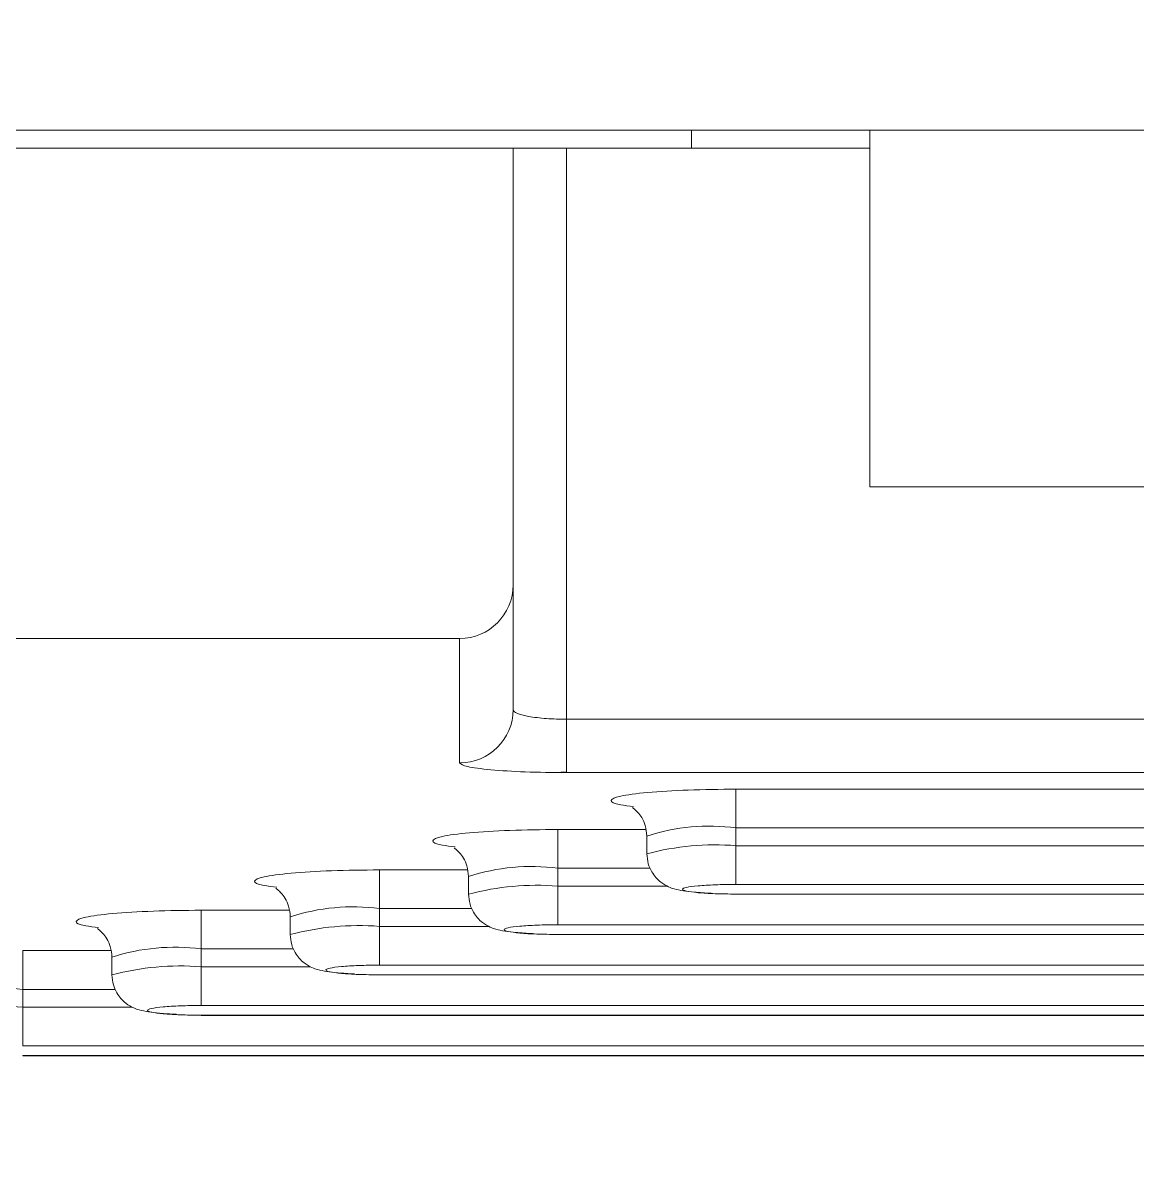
# Model space of a CAD drawing. Header units: inches. Extents: x 0.54 to 10.46, y 0.74 to 7.76.
# Drawn here: x 8.3244 to 8.4337, y 4.8703 to 4.9821 of the extents above; entities that cross this region are included whole.
import ezdxf

# ---------------------------------------------------------------- set-up
doc = ezdxf.new("R2010")
doc.units = ezdxf.units.IN
doc.header["$MEASUREMENT"] = 0
doc.layers.add('BG', color=7, linetype='Continuous')
doc.layers.add('MCG-INT-4FT', color=7, linetype='Continuous')

# ---------------------------------------------------------------- blocks, each defined once
blk = doc.blocks.new('block 2')
at = {"layer": 'BG', "true_color": 0xffffff}
h = blk.add_hatch(color=7, dxfattribs=at)
h.dxf.hatch_style = 2
edge = h.paths.add_edge_path()
edge.add_spline(control_points=[(10.29599, 0.90612), (10.29599, 0.90612), (0.87112, 0.90612), (0.87112, 0.90612), (0.87016, 0.90612), (0.86938, 0.90689), (0.86938, 0.90785), (0.86938, 0.90785), (0.86938, 7.59215), (0.86938, 7.59215), (0.86938, 7.59311), (0.87016, 7.59389), (0.87112, 7.59389), (0.87112, 7.59389), (10.29599, 7.59389), (10.29599, 7.59389), (10.29696, 7.59389), (10.29773, 7.59311), (10.29773, 7.59215), (10.29773, 7.59215), (10.29773, 0.90785), (10.29773, 0.90785), (10.29773, 0.90689), (10.29696, 0.90612), (10.29599, 0.90612)], knot_values=[0, 0, 0, 0, 1, 1, 1, 2, 2, 2, 3, 3, 3, 4, 4, 4, 5, 5, 5, 6, 6, 6, 7, 7, 7, 8, 8, 8, 8], degree=3, periodic=1)
h.paths.add_polyline_path([(0.87286, 0.90959), (10.29426, 0.90959), (10.29426, 7.59042), (0.87286, 7.59042)])
at = {"layer": 'BG', "lineweight": 0}
blk.add_open_spline([(10.29599, 0.90612), (10.29599, 0.90612), (0.87112, 0.90612), (0.87112, 0.90612), (0.87016, 0.90612), (0.86938, 0.90689), (0.86938, 0.90785), (0.86938, 0.90785), (0.86938, 7.59215), (0.86938, 7.59215), (0.86938, 7.59311), (0.87016, 7.59389), (0.87112, 7.59389), (0.87112, 7.59389), (10.29599, 7.59389), (10.29599, 7.59389), (10.29696, 7.59389), (10.29773, 7.59311), (10.29773, 7.59215), (10.29773, 7.59215), (10.29773, 0.90785), (10.29773, 0.90785), (10.29773, 0.90689), (10.29696, 0.90612), (10.29599, 0.90612)], degree=3, knots=[0, 0, 0, 0, 1, 1, 1, 2, 2, 2, 3, 3, 3, 4, 4, 4, 5, 5, 5, 6, 6, 6, 7, 7, 7, 8, 8, 8, 8], dxfattribs=at)
blk = doc.blocks.new('block 62')
at = {"layer": 'BG', "true_color": 0xffffff}
h = blk.add_hatch(color=7, dxfattribs=at)
h.dxf.hatch_style = 2
edge = h.paths.add_edge_path()
edge.add_spline(control_points=[(10.46309, 0.739), (10.46309, 0.739), (0.53691, 0.739), (0.53691, 0.739), (0.53595, 0.739), (0.53517, 0.73978), (0.53517, 0.74074), (0.53517, 0.74074), (0.53517, 7.75926), (0.53517, 7.75926), (0.53517, 7.76022), (0.53595, 7.761), (0.53691, 7.761), (0.53691, 7.761), (10.46309, 7.761), (10.46309, 7.761), (10.46406, 7.761), (10.46483, 7.76022), (10.46483, 7.75926), (10.46483, 7.75926), (10.46483, 0.74074), (10.46483, 0.74074), (10.46483, 0.73978), (10.46406, 0.739), (10.46309, 0.739)], knot_values=[0, 0, 0, 0, 1, 1, 1, 2, 2, 2, 3, 3, 3, 4, 4, 4, 5, 5, 5, 6, 6, 6, 7, 7, 7, 8, 8, 8, 8], degree=3, periodic=1)
h.paths.add_polyline_path([(0.53864, 0.74248), (10.46136, 0.74248), (10.46136, 7.75752), (0.53864, 7.75752)])
at = {"layer": 'BG', "lineweight": 0}
blk.add_open_spline([(10.46309, 0.739), (10.46309, 0.739), (0.53691, 0.739), (0.53691, 0.739), (0.53595, 0.739), (0.53517, 0.73978), (0.53517, 0.74074), (0.53517, 0.74074), (0.53517, 7.75926), (0.53517, 7.75926), (0.53517, 7.76022), (0.53595, 7.761), (0.53691, 7.761), (0.53691, 7.761), (10.46309, 7.761), (10.46309, 7.761), (10.46406, 7.761), (10.46483, 7.76022), (10.46483, 7.75926), (10.46483, 7.75926), (10.46483, 0.74074), (10.46483, 0.74074), (10.46483, 0.73978), (10.46406, 0.739), (10.46309, 0.739)], degree=3, knots=[0, 0, 0, 0, 1, 1, 1, 2, 2, 2, 3, 3, 3, 4, 4, 4, 5, 5, 5, 6, 6, 6, 7, 7, 7, 8, 8, 8, 8], dxfattribs=at)
blk = doc.blocks.new('block 321')
at = {"layer": 'MCG-INT-4FT', "color": 7, "lineweight": 5, "true_color": 0xffffff}
blk.add_open_spline([(8.29263, 4.8734), (8.3821, 4.832), (8.48524, 4.832), (8.57471, 4.8734)], degree=3, dxfattribs=at)
blk = doc.blocks.new('block 1564')
at = {"layer": 'MCG-INT-4FT', "color": 7, "lineweight": 5, "true_color": 0xffffff}
blk.add_lwpolyline([(8.37655, 4.90853), (8.3777, 4.90859)], dxfattribs=at)
blk = doc.blocks.new('block 1579')
at = {"layer": 'MCG-INT-4FT', "color": 7, "lineweight": 5, "true_color": 0xffffff}
blk.add_open_spline([(8.38416, 4.90509), (8.38419, 4.90504), (8.38426, 4.90499), (8.38434, 4.90492), (8.38444, 4.90484), (8.38455, 4.90474), (8.38467, 4.90461), (8.3848, 4.90447), (8.38493, 4.90429), (8.38506, 4.90409), (8.3852, 4.90386), (8.38533, 4.9036), (8.38541, 4.90332), (8.3855, 4.90299), (8.38554, 4.90264), (8.38557, 4.90229)], degree=3, knots=[0, 0, 0, 0, 1, 1, 1, 2, 2, 2, 3, 3, 3, 4, 4, 4, 5, 5, 5, 5], dxfattribs=at)
blk = doc.blocks.new('block 1581')
at = {"layer": 'MCG-INT-4FT', "color": 7, "lineweight": 5, "true_color": 0xffffff}
blk.add_open_spline([(8.38557, 4.90055), (8.3856, 4.90022), (8.38562, 4.89989), (8.38571, 4.89957), (8.38578, 4.89929), (8.3859, 4.89902), (8.38605, 4.89878), (8.38629, 4.89838), (8.38659, 4.89803), (8.38694, 4.89776), (8.38719, 4.89756), (8.38747, 4.89741), (8.3877, 4.8973), (8.3879, 4.89721), (8.38807, 4.89716), (8.38825, 4.89711), (8.38881, 4.89695), (8.38944, 4.89686), (8.39023, 4.89679), (8.39073, 4.89674), (8.3913, 4.89671), (8.39187, 4.89667)], degree=3, knots=[0, 0, 0, 0, 1, 1, 1, 2, 2, 2, 3, 3, 3, 4, 4, 4, 5, 5, 5, 6, 6, 6, 7, 7, 7, 7], dxfattribs=at)
blk = doc.blocks.new('block 1582')
at = {"layer": 'MCG-INT-4FT', "color": 7, "lineweight": 5, "true_color": 0xffffff}
blk.add_lwpolyline([(8.38557, 4.90229), (8.38557, 4.90055)], dxfattribs=at)
blk = doc.blocks.new('block 1584')
at = {"layer": 'MCG-INT-4FT', "color": 7, "lineweight": 5, "true_color": 0xffffff}
blk.add_lwpolyline([(8.39431, 4.89658), (8.47302, 4.89658)], dxfattribs=at)
blk = doc.blocks.new('block 1598')
at = {"layer": 'MCG-INT-4FT', "color": 7, "lineweight": 5, "true_color": 0xffffff}
blk.add_open_spline([(8.36667, 4.90113), (8.36669, 4.90108), (8.36677, 4.90103), (8.36685, 4.90096), (8.36695, 4.90088), (8.36706, 4.90078), (8.36718, 4.90065), (8.36731, 4.90051), (8.36744, 4.90033), (8.36757, 4.90013), (8.36771, 4.8999), (8.36784, 4.89964), (8.36792, 4.89936), (8.36801, 4.89904), (8.36805, 4.89868), (8.36808, 4.89833)], degree=3, knots=[0, 0, 0, 0, 1, 1, 1, 2, 2, 2, 3, 3, 3, 4, 4, 4, 5, 5, 5, 5], dxfattribs=at)
blk = doc.blocks.new('block 1600')
at = {"layer": 'MCG-INT-4FT', "color": 7, "lineweight": 5, "true_color": 0xffffff}
blk.add_open_spline([(8.36808, 4.89659), (8.36811, 4.89626), (8.36813, 4.89593), (8.36822, 4.89561), (8.36829, 4.89533), (8.36841, 4.89507), (8.36856, 4.89482), (8.3688, 4.89442), (8.3691, 4.89407), (8.36945, 4.8938), (8.3697, 4.89361), (8.36998, 4.89345), (8.37021, 4.89334), (8.37041, 4.89325), (8.37058, 4.8932), (8.37076, 4.89315), (8.37132, 4.893), (8.37195, 4.8929), (8.37273, 4.89283), (8.37324, 4.89278), (8.37381, 4.89275), (8.37438, 4.89272)], degree=3, knots=[0, 0, 0, 0, 1, 1, 1, 2, 2, 2, 3, 3, 3, 4, 4, 4, 5, 5, 5, 6, 6, 6, 7, 7, 7, 7], dxfattribs=at)
blk = doc.blocks.new('block 1601')
at = {"layer": 'MCG-INT-4FT', "color": 7, "lineweight": 5, "true_color": 0xffffff}
blk.add_lwpolyline([(8.36808, 4.89833), (8.36808, 4.89659)], dxfattribs=at)
blk = doc.blocks.new('block 1615')
at = {"layer": 'MCG-INT-4FT', "color": 7, "lineweight": 5, "true_color": 0xffffff}
blk.add_lwpolyline([(8.37682, 4.89262), (8.49051, 4.89262)], dxfattribs=at)
blk = doc.blocks.new('block 1617')
at = {"layer": 'MCG-INT-4FT', "color": 7, "lineweight": 5, "true_color": 0xffffff}
blk.add_open_spline([(8.34918, 4.89718), (8.3492, 4.89713), (8.34928, 4.89707), (8.34936, 4.897), (8.34946, 4.89692), (8.34957, 4.89682), (8.34969, 4.89669), (8.34982, 4.89655), (8.34995, 4.89637), (8.35008, 4.89617), (8.35022, 4.89594), (8.35035, 4.89568), (8.35043, 4.8954), (8.35052, 4.89508), (8.35056, 4.89473), (8.35059, 4.89438)], degree=3, knots=[0, 0, 0, 0, 1, 1, 1, 2, 2, 2, 3, 3, 3, 4, 4, 4, 5, 5, 5, 5], dxfattribs=at)
blk = doc.blocks.new('block 1619')
at = {"layer": 'MCG-INT-4FT', "color": 7, "lineweight": 5, "true_color": 0xffffff}
blk.add_open_spline([(8.35059, 4.89263), (8.35062, 4.8923), (8.35064, 4.89197), (8.35073, 4.89165), (8.3508, 4.89137), (8.35092, 4.89111), (8.35107, 4.89086), (8.35131, 4.89046), (8.35161, 4.89011), (8.35196, 4.88984), (8.35221, 4.88965), (8.35249, 4.88949), (8.35272, 4.88938), (8.35292, 4.88929), (8.35309, 4.88924), (8.35327, 4.88919), (8.35383, 4.88904), (8.35446, 4.88894), (8.35524, 4.88887), (8.35575, 4.88882), (8.35632, 4.88879), (8.35689, 4.88876)], degree=3, knots=[0, 0, 0, 0, 1, 1, 1, 2, 2, 2, 3, 3, 3, 4, 4, 4, 5, 5, 5, 6, 6, 6, 7, 7, 7, 7], dxfattribs=at)
blk = doc.blocks.new('block 1620')
at = {"layer": 'MCG-INT-4FT', "color": 7, "lineweight": 5, "true_color": 0xffffff}
blk.add_lwpolyline([(8.35059, 4.89438), (8.35059, 4.89263)], dxfattribs=at)
blk = doc.blocks.new('block 1622')
at = {"layer": 'MCG-INT-4FT', "color": 7, "lineweight": 5, "true_color": 0xffffff}
blk.add_lwpolyline([(8.35933, 4.88866), (8.508, 4.88866)], dxfattribs=at)
blk = doc.blocks.new('block 1624')
at = {"layer": 'MCG-INT-4FT', "color": 7, "lineweight": 5, "true_color": 0xffffff}
blk.add_open_spline([(8.33169, 4.89322), (8.33171, 4.89317), (8.33179, 4.89311), (8.33187, 4.89304), (8.33197, 4.89296), (8.33208, 4.89286), (8.3322, 4.89273), (8.33233, 4.89259), (8.33246, 4.89241), (8.33259, 4.89222), (8.33273, 4.89199), (8.33286, 4.89172), (8.33294, 4.89144), (8.33303, 4.89112), (8.33307, 4.89077), (8.3331, 4.89042)], degree=3, knots=[0, 0, 0, 0, 1, 1, 1, 2, 2, 2, 3, 3, 3, 4, 4, 4, 5, 5, 5, 5], dxfattribs=at)
blk = doc.blocks.new('block 1626')
at = {"layer": 'MCG-INT-4FT', "color": 7, "lineweight": 5, "true_color": 0xffffff}
blk.add_open_spline([(8.3331, 4.88867), (8.33313, 4.88834), (8.33315, 4.88801), (8.33324, 4.88769), (8.33331, 4.88741), (8.33343, 4.88715), (8.33358, 4.8869), (8.33382, 4.8865), (8.33412, 4.88616), (8.33447, 4.88588), (8.33472, 4.88569), (8.335, 4.88553), (8.33523, 4.88542), (8.33543, 4.88533), (8.3356, 4.88528), (8.33577, 4.88523), (8.33634, 4.88508), (8.33697, 4.88498), (8.33775, 4.88491), (8.33826, 4.88486), (8.33883, 4.88483), (8.3394, 4.8848)], degree=3, knots=[0, 0, 0, 0, 1, 1, 1, 2, 2, 2, 3, 3, 3, 4, 4, 4, 5, 5, 5, 6, 6, 6, 7, 7, 7, 7], dxfattribs=at)
blk = doc.blocks.new('block 1628')
at = {"layer": 'MCG-INT-4FT', "color": 7, "lineweight": 5, "true_color": 0xffffff}
blk.add_lwpolyline([(8.3331, 4.89042), (8.3331, 4.88867)], dxfattribs=at)
blk = doc.blocks.new('block 1629')
at = {"layer": 'MCG-INT-4FT', "color": 7, "lineweight": 5, "true_color": 0xffffff}
blk.add_lwpolyline([(8.34184, 4.8847), (8.52549, 4.8847)], dxfattribs=at)
blk = doc.blocks.new('block 1636')
at = {"layer": 'MCG-INT-4FT', "color": 7, "lineweight": 5, "true_color": 0xffffff}
blk.add_lwpolyline([(8.32435, 4.88074), (8.54298, 4.88074)], dxfattribs=at)
blk = doc.blocks.new('block 1652')
at = {"layer": 'MCG-INT-4FT', "color": 7, "lineweight": 5, "true_color": 0xffffff}
blk.add_lwpolyline([(8.23952, 4.96976), (8.37245, 4.96976)], dxfattribs=at)
blk = doc.blocks.new('block 1653')
at = {"layer": 'MCG-INT-4FT', "color": 7, "lineweight": 5, "true_color": 0xffffff}
blk.add_lwpolyline([(8.37245, 4.96976), (8.37245, 4.92693)], dxfattribs=at)
blk = doc.blocks.new('block 1654')
at = {"layer": 'MCG-INT-4FT', "color": 7, "lineweight": 5, "true_color": 0xffffff}
blk.add_open_spline([(8.3672, 4.92166), (8.3701, 4.92166), (8.37245, 4.92402), (8.37245, 4.92693)], degree=3, dxfattribs=at)
blk = doc.blocks.new('block 1655')
at = {"layer": 'MCG-INT-4FT', "color": 7, "lineweight": 5, "true_color": 0xffffff}
blk.add_lwpolyline([(8.3672, 4.92166), (8.21329, 4.92166)], dxfattribs=at)
blk = doc.blocks.new('block 1667')
at = {"layer": 'MCG-INT-4FT', "color": 7, "lineweight": 5, "true_color": 0xffffff}
blk.add_lwpolyline([(8.3672, 4.90946), (8.3672, 4.92166)], dxfattribs=at)
blk = doc.blocks.new('block 1668')
at = {"layer": 'MCG-INT-4FT', "color": 7, "lineweight": 5, "true_color": 0xffffff}
blk.add_open_spline([(8.3777, 4.90851), (8.37631, 4.90852), (8.37492, 4.90854), (8.37364, 4.90858), (8.37239, 4.90863), (8.37124, 4.9087), (8.37027, 4.90879), (8.36929, 4.90888), (8.36848, 4.90898), (8.368, 4.9091), (8.36752, 4.90921), (8.36736, 4.90934), (8.3672, 4.90946)], degree=3, knots=[0, 0, 0, 0, 1, 1, 1, 2, 2, 2, 3, 3, 3, 4, 4, 4, 4], dxfattribs=at)
blk = doc.blocks.new('block 1669')
at = {"layer": 'MCG-INT-4FT', "color": 7, "lineweight": 5, "true_color": 0xffffff}
blk.add_lwpolyline([(8.48964, 4.90851), (8.3777, 4.90851)], dxfattribs=at)
blk = doc.blocks.new('block 1672')
at = {"layer": 'MCG-INT-4FT', "color": 7, "lineweight": 5, "true_color": 0xffffff}
blk.add_lwpolyline([(8.39431, 4.90688), (8.47302, 4.90688)], dxfattribs=at)
blk = doc.blocks.new('block 1673')
at = {"layer": 'MCG-INT-4FT', "color": 7, "lineweight": 5, "true_color": 0xffffff}
blk.add_open_spline([(8.3672, 4.90946), (8.3701, 4.90946), (8.37245, 4.9118), (8.37245, 4.91469)], degree=3, dxfattribs=at)
blk = doc.blocks.new('block 1674')
at = {"layer": 'MCG-INT-4FT', "color": 7, "lineweight": 5, "true_color": 0xffffff}
blk.add_lwpolyline([(8.37245, 4.91469), (8.37245, 4.92693)], dxfattribs=at)
blk = doc.blocks.new('block 1717')
at = {"layer": 'MCG-INT-4FT', "color": 7, "lineweight": 5, "true_color": 0xffffff}
blk.add_open_spline([(8.3777, 4.91374), (8.37702, 4.91375), (8.37635, 4.91376), (8.37572, 4.91381), (8.3754, 4.91383), (8.37509, 4.91386), (8.3748, 4.9139), (8.3745, 4.91393), (8.37422, 4.91397), (8.37397, 4.91402), (8.37357, 4.91409), (8.37324, 4.91418), (8.37298, 4.91427), (8.37282, 4.91434), (8.37269, 4.9144), (8.3726, 4.91446), (8.37251, 4.91454), (8.37248, 4.91461), (8.37245, 4.91469)], degree=3, knots=[0, 0, 0, 0, 1, 1, 1, 2, 2, 2, 3, 3, 3, 4, 4, 4, 5, 5, 5, 6, 6, 6, 6], dxfattribs=at)
blk = doc.blocks.new('block 1718')
at = {"layer": 'MCG-INT-4FT', "color": 7, "lineweight": 5, "true_color": 0xffffff}
blk.add_lwpolyline([(8.3777, 4.90851), (8.3777, 4.91374)], dxfattribs=at)
blk = doc.blocks.new('block 1721')
at = {"layer": 'MCG-INT-4FT', "color": 7, "lineweight": 5, "true_color": 0xffffff}
blk.add_lwpolyline([(8.3777, 4.96976), (8.3777, 4.91374)], dxfattribs=at)
blk = doc.blocks.new('block 1722')
at = {"layer": 'MCG-INT-4FT', "color": 7, "lineweight": 5, "true_color": 0xffffff}
blk.add_lwpolyline([(8.37245, 4.96976), (8.3777, 4.96976)], dxfattribs=at)
blk = doc.blocks.new('block 1725')
at = {"layer": 'MCG-INT-4FT', "color": 7, "lineweight": 5, "true_color": 0xffffff}
blk.add_lwpolyline([(8.48964, 4.91374), (8.3777, 4.91374)], dxfattribs=at)
blk = doc.blocks.new('block 1726')
at = {"layer": 'MCG-INT-4FT', "color": 7, "lineweight": 5, "true_color": 0xffffff}
blk.add_lwpolyline([(8.3777, 4.96976), (8.40743, 4.96976)], dxfattribs=at)
blk = doc.blocks.new('block 1745')
at = {"layer": 'MCG-INT-4FT', "color": 7, "lineweight": 5, "true_color": 0xffffff}
blk.add_lwpolyline([(8.39431, 4.90308), (8.39431, 4.90688)], dxfattribs=at)
blk = doc.blocks.new('block 1746')
at = {"layer": 'MCG-INT-4FT', "color": 7, "lineweight": 5, "true_color": 0xffffff}
blk.add_lwpolyline([(8.47302, 4.90308), (8.39431, 4.90308)], dxfattribs=at)
blk = doc.blocks.new('block 1750')
at = {"layer": 'MCG-INT-4FT', "color": 7, "lineweight": 5, "true_color": 0xffffff}
blk.add_lwpolyline([(8.39431, 4.90134), (8.39431, 4.89754)], dxfattribs=at)
blk = doc.blocks.new('block 1751')
at = {"layer": 'MCG-INT-4FT', "color": 7, "lineweight": 5, "true_color": 0xffffff}
blk.add_open_spline([(8.39431, 4.89659), (8.39361, 4.8966), (8.3929, 4.89661), (8.39226, 4.89663), (8.39195, 4.89664), (8.39165, 4.89666), (8.39138, 4.89667), (8.3911, 4.89669), (8.39084, 4.89671), (8.3906, 4.89673), (8.39012, 4.89678), (8.38973, 4.89683), (8.38947, 4.89689), (8.3892, 4.89694), (8.38907, 4.89701), (8.38907, 4.89707), (8.38907, 4.89713), (8.3892, 4.89719), (8.38947, 4.89725), (8.38973, 4.89731), (8.39012, 4.89736), (8.3906, 4.8974), (8.39108, 4.89745), (8.39166, 4.89748), (8.39228, 4.8975), (8.39293, 4.89753), (8.39362, 4.89753), (8.39431, 4.89754)], degree=3, knots=[0, 0, 0, 0, 1, 1, 1, 2, 2, 2, 3, 3, 3, 4, 4, 4, 5, 5, 5, 6, 6, 6, 7, 7, 7, 8, 8, 8, 9, 9, 9, 9], dxfattribs=at)
blk = doc.blocks.new('block 1752')
at = {"layer": 'MCG-INT-4FT', "color": 7, "lineweight": 5, "true_color": 0xffffff}
blk.add_lwpolyline([(8.39431, 4.90134), (8.47302, 4.90134)], dxfattribs=at)
blk = doc.blocks.new('block 1753')
at = {"layer": 'MCG-INT-4FT', "color": 7, "lineweight": 5, "true_color": 0xffffff}
blk.add_lwpolyline([(8.39431, 4.89754), (8.47302, 4.89754)], dxfattribs=at)
blk = doc.blocks.new('block 1754')
at = {"layer": 'MCG-INT-4FT', "color": 7, "lineweight": 5, "true_color": 0xffffff}
blk.add_lwpolyline([(8.39431, 4.90308), (8.39431, 4.90134)], dxfattribs=at)
blk = doc.blocks.new('block 1756')
at = {"layer": 'MCG-INT-4FT', "color": 7, "lineweight": 5, "true_color": 0xffffff}
blk.add_lwpolyline([(8.47302, 4.89659), (8.39431, 4.89659)], dxfattribs=at)
blk = doc.blocks.new('block 1774')
at = {"layer": 'MCG-INT-4FT', "color": 7, "lineweight": 5, "true_color": 0xffffff}
blk.add_lwpolyline([(8.37682, 4.89913), (8.37682, 4.90293)], dxfattribs=at)
blk = doc.blocks.new('block 1778')
at = {"layer": 'MCG-INT-4FT', "color": 7, "lineweight": 5, "true_color": 0xffffff}
blk.add_lwpolyline([(8.37682, 4.89738), (8.37682, 4.89358)], dxfattribs=at)
blk = doc.blocks.new('block 1779')
at = {"layer": 'MCG-INT-4FT', "color": 7, "lineweight": 5, "true_color": 0xffffff}
blk.add_open_spline([(8.37682, 4.89263), (8.37612, 4.89264), (8.37541, 4.89265), (8.37477, 4.89267), (8.37446, 4.89268), (8.37416, 4.8927), (8.37389, 4.89271), (8.37361, 4.89273), (8.37335, 4.89275), (8.37311, 4.89277), (8.37263, 4.89282), (8.37224, 4.89287), (8.37198, 4.89293), (8.37171, 4.89298), (8.37158, 4.89305), (8.37158, 4.89311), (8.37158, 4.89317), (8.37171, 4.89323), (8.37198, 4.89329), (8.37224, 4.89335), (8.37263, 4.8934), (8.37311, 4.89344), (8.37359, 4.89349), (8.37417, 4.89352), (8.37479, 4.89355), (8.37544, 4.89357), (8.37613, 4.89358), (8.37682, 4.89358)], degree=3, knots=[0, 0, 0, 0, 1, 1, 1, 2, 2, 2, 3, 3, 3, 4, 4, 4, 5, 5, 5, 6, 6, 6, 7, 7, 7, 8, 8, 8, 9, 9, 9, 9], dxfattribs=at)
blk = doc.blocks.new('block 1780')
at = {"layer": 'MCG-INT-4FT', "color": 7, "lineweight": 5, "true_color": 0xffffff}
blk.add_lwpolyline([(8.37682, 4.89358), (8.49051, 4.89358)], dxfattribs=at)
blk = doc.blocks.new('block 1781')
at = {"layer": 'MCG-INT-4FT', "color": 7, "lineweight": 5, "true_color": 0xffffff}
blk.add_lwpolyline([(8.37682, 4.89913), (8.37682, 4.89738)], dxfattribs=at)
blk = doc.blocks.new('block 1783')
at = {"layer": 'MCG-INT-4FT', "color": 7, "lineweight": 5, "true_color": 0xffffff}
blk.add_lwpolyline([(8.49051, 4.89263), (8.37682, 4.89263)], dxfattribs=at)
blk = doc.blocks.new('block 1801')
at = {"layer": 'MCG-INT-4FT', "color": 7, "lineweight": 5, "true_color": 0xffffff}
blk.add_lwpolyline([(8.35933, 4.89517), (8.35933, 4.89897)], dxfattribs=at)
blk = doc.blocks.new('block 1805')
at = {"layer": 'MCG-INT-4FT', "color": 7, "lineweight": 5, "true_color": 0xffffff}
blk.add_lwpolyline([(8.35933, 4.89343), (8.35933, 4.88962)], dxfattribs=at)
blk = doc.blocks.new('block 1806')
at = {"layer": 'MCG-INT-4FT', "color": 7, "lineweight": 5, "true_color": 0xffffff}
blk.add_open_spline([(8.35933, 4.88867), (8.35863, 4.88868), (8.35792, 4.88869), (8.35728, 4.88871), (8.35697, 4.88872), (8.35667, 4.88874), (8.3564, 4.88876), (8.35612, 4.88877), (8.35586, 4.88879), (8.35562, 4.88881), (8.35514, 4.88886), (8.35475, 4.88891), (8.35449, 4.88897), (8.35422, 4.88903), (8.35409, 4.88909), (8.35409, 4.88915), (8.35409, 4.88921), (8.35422, 4.88927), (8.35449, 4.88933), (8.35475, 4.88939), (8.35514, 4.88944), (8.35562, 4.88949), (8.3561, 4.88953), (8.35668, 4.88957), (8.3573, 4.88959), (8.35794, 4.88961), (8.35864, 4.88962), (8.35933, 4.88962)], degree=3, knots=[0, 0, 0, 0, 1, 1, 1, 2, 2, 2, 3, 3, 3, 4, 4, 4, 5, 5, 5, 6, 6, 6, 7, 7, 7, 8, 8, 8, 9, 9, 9, 9], dxfattribs=at)
blk = doc.blocks.new('block 1807')
at = {"layer": 'MCG-INT-4FT', "color": 7, "lineweight": 5, "true_color": 0xffffff}
blk.add_lwpolyline([(8.35933, 4.88962), (8.508, 4.88962)], dxfattribs=at)
blk = doc.blocks.new('block 1808')
at = {"layer": 'MCG-INT-4FT', "color": 7, "lineweight": 5, "true_color": 0xffffff}
blk.add_lwpolyline([(8.35933, 4.89517), (8.35933, 4.89343)], dxfattribs=at)
blk = doc.blocks.new('block 1810')
at = {"layer": 'MCG-INT-4FT', "color": 7, "lineweight": 5, "true_color": 0xffffff}
blk.add_lwpolyline([(8.508, 4.88867), (8.35933, 4.88867)], dxfattribs=at)
blk = doc.blocks.new('block 1812')
at = {"layer": 'MCG-INT-4FT', "color": 7, "lineweight": 5, "true_color": 0xffffff}
blk.add_lwpolyline([(8.34184, 4.89121), (8.34184, 4.89501)], dxfattribs=at)
blk = doc.blocks.new('block 1816')
at = {"layer": 'MCG-INT-4FT', "color": 7, "lineweight": 5, "true_color": 0xffffff}
blk.add_lwpolyline([(8.34184, 4.88947), (8.34184, 4.88567)], dxfattribs=at)
blk = doc.blocks.new('block 1817')
at = {"layer": 'MCG-INT-4FT', "color": 7, "lineweight": 5, "true_color": 0xffffff}
blk.add_open_spline([(8.34184, 4.88472), (8.34113, 4.88472), (8.34041, 4.88473), (8.33979, 4.88475), (8.33964, 4.88476), (8.33949, 4.88477), (8.33935, 4.88478)], degree=3, knots=[0, 0, 0, 0, 1, 1, 1, 2, 2, 2, 2], dxfattribs=at)
blk = doc.blocks.new('block 1818')
at = {"layer": 'MCG-INT-4FT', "color": 7, "lineweight": 5, "true_color": 0xffffff}
blk.add_lwpolyline([(8.34184, 4.88567), (8.52549, 4.88567)], dxfattribs=at)
blk = doc.blocks.new('block 1820')
at = {"layer": 'MCG-INT-4FT', "color": 7, "lineweight": 5, "true_color": 0xffffff}
blk.add_lwpolyline([(8.34184, 4.89121), (8.34184, 4.88947)], dxfattribs=at)
blk = doc.blocks.new('block 1821')
at = {"layer": 'MCG-INT-4FT', "color": 7, "lineweight": 5, "true_color": 0xffffff}
blk.add_lwpolyline([(8.52549, 4.88472), (8.34184, 4.88472)], dxfattribs=at)
blk = doc.blocks.new('block 1823')
at = {"layer": 'MCG-INT-4FT', "color": 7, "lineweight": 5, "true_color": 0xffffff}
blk.add_lwpolyline([(8.32435, 4.88725), (8.32435, 4.89105)], dxfattribs=at)
blk = doc.blocks.new('block 1827')
at = {"layer": 'MCG-INT-4FT', "color": 7, "lineweight": 5, "true_color": 0xffffff}
blk.add_lwpolyline([(8.32435, 4.88551), (8.32435, 4.88171)], dxfattribs=at)
blk = doc.blocks.new('block 1829')
at = {"layer": 'MCG-INT-4FT', "color": 7, "lineweight": 5, "true_color": 0xffffff}
blk.add_lwpolyline([(8.32435, 4.88171), (8.54298, 4.88171)], dxfattribs=at)
blk = doc.blocks.new('block 1831')
at = {"layer": 'MCG-INT-4FT', "color": 7, "lineweight": 5, "true_color": 0xffffff}
blk.add_lwpolyline([(8.32435, 4.88725), (8.32435, 4.88551)], dxfattribs=at)
blk = doc.blocks.new('block 1832')
at = {"layer": 'MCG-INT-4FT', "color": 7, "lineweight": 5, "true_color": 0xffffff}
blk.add_lwpolyline([(8.54298, 4.88076), (8.32435, 4.88076)], dxfattribs=at)
blk = doc.blocks.new('block 1871')
at = {"layer": 'MCG-INT-4FT', "color": 7, "lineweight": 5, "true_color": 0xffffff}
blk.add_lwpolyline([(8.40743, 4.97151), (8.4599, 4.97151)], dxfattribs=at)
blk = doc.blocks.new('block 1877')
at = {"layer": 'MCG-INT-4FT', "color": 7, "lineweight": 5, "true_color": 0xffffff}
blk.add_lwpolyline([(8.23952, 4.97151), (8.40743, 4.97151)], dxfattribs=at)
blk = doc.blocks.new('block 1881')
at = {"layer": 'MCG-INT-4FT', "color": 7, "lineweight": 5, "true_color": 0xffffff}
blk.add_lwpolyline([(8.4599, 4.93653), (8.40743, 4.93653)], dxfattribs=at)
blk = doc.blocks.new('block 1882')
at = {"layer": 'MCG-INT-4FT', "color": 7, "lineweight": 5, "true_color": 0xffffff}
blk.add_lwpolyline([(8.40743, 4.93653), (8.40743, 4.97151)], dxfattribs=at)
blk = doc.blocks.new('block 1886')
at = {"layer": 'MCG-INT-4FT', "color": 7, "lineweight": 5, "true_color": 0xffffff}
blk.add_lwpolyline([(8.38994, 4.96976), (8.38994, 4.97151)], dxfattribs=at)
blk = doc.blocks.new('block 1890')
at = {"layer": 'MCG-INT-4FT', "color": 8, "lineweight": 5, "true_color": 0x808080}
blk.add_lwpolyline([(8.32435, 4.89105), (8.333, 4.89105)], dxfattribs=at)
blk = doc.blocks.new('block 1894')
at = {"layer": 'MCG-INT-4FT', "color": 8, "lineweight": 5, "true_color": 0x808080}
blk.add_lwpolyline([(8.34184, 4.89501), (8.35049, 4.89501)], dxfattribs=at)
blk = doc.blocks.new('block 1896')
at = {"layer": 'MCG-INT-4FT', "color": 8, "lineweight": 5, "true_color": 0x808080}
blk.add_open_spline([(8.33179, 4.89331), (8.33133, 4.89336), (8.33088, 4.89342), (8.33053, 4.89348), (8.3298, 4.8936), (8.32957, 4.89375), (8.3296, 4.8939), (8.32963, 4.89405), (8.32993, 4.89419), (8.33053, 4.89432), (8.33114, 4.89446), (8.33205, 4.89458), (8.33318, 4.89468), (8.33432, 4.89479), (8.33568, 4.89487), (8.33716, 4.89492), (8.33864, 4.89498), (8.34024, 4.89499), (8.34184, 4.89501)], degree=3, knots=[0, 0, 0, 0, 1, 1, 1, 2, 2, 2, 3, 3, 3, 4, 4, 4, 5, 5, 5, 6, 6, 6, 6], dxfattribs=at)
blk = doc.blocks.new('block 1898')
at = {"layer": 'MCG-INT-4FT', "color": 8, "lineweight": 5, "true_color": 0x808080}
blk.add_lwpolyline([(8.35933, 4.89897), (8.36798, 4.89897)], dxfattribs=at)
blk = doc.blocks.new('block 1900')
at = {"layer": 'MCG-INT-4FT', "color": 8, "lineweight": 5, "true_color": 0x808080}
blk.add_open_spline([(8.34928, 4.89726), (8.34882, 4.89732), (8.34837, 4.89737), (8.34802, 4.89743), (8.34729, 4.89756), (8.34706, 4.89771), (8.34709, 4.89786), (8.34712, 4.89801), (8.34742, 4.89815), (8.34802, 4.89828), (8.34863, 4.89842), (8.34954, 4.89854), (8.35068, 4.89864), (8.35181, 4.89875), (8.35317, 4.89883), (8.35465, 4.89888), (8.35613, 4.89893), (8.35773, 4.89895), (8.35933, 4.89897)], degree=3, knots=[0, 0, 0, 0, 1, 1, 1, 2, 2, 2, 3, 3, 3, 4, 4, 4, 5, 5, 5, 6, 6, 6, 6], dxfattribs=at)
blk = doc.blocks.new('block 1902')
at = {"layer": 'MCG-INT-4FT', "color": 8, "lineweight": 5, "true_color": 0x808080}
blk.add_lwpolyline([(8.37682, 4.90293), (8.38547, 4.90293)], dxfattribs=at)
blk = doc.blocks.new('block 1904')
at = {"layer": 'MCG-INT-4FT', "color": 8, "lineweight": 5, "true_color": 0x808080}
blk.add_open_spline([(8.36677, 4.90122), (8.36631, 4.90128), (8.36586, 4.90133), (8.36551, 4.90139), (8.36478, 4.90152), (8.36455, 4.90167), (8.36458, 4.90182), (8.36461, 4.90196), (8.36491, 4.90211), (8.36551, 4.90224), (8.36612, 4.90238), (8.36703, 4.9025), (8.36817, 4.9026), (8.3693, 4.90271), (8.37066, 4.90279), (8.37214, 4.90284), (8.37362, 4.90289), (8.37522, 4.90291), (8.37682, 4.90293)], degree=3, knots=[0, 0, 0, 0, 1, 1, 1, 2, 2, 2, 3, 3, 3, 4, 4, 4, 5, 5, 5, 6, 6, 6, 6], dxfattribs=at)
blk = doc.blocks.new('block 1906')
at = {"layer": 'MCG-INT-4FT', "color": 8, "lineweight": 5, "true_color": 0x808080}
blk.add_open_spline([(8.38426, 4.90518), (8.3838, 4.90524), (8.38335, 4.90529), (8.383, 4.90535), (8.38227, 4.90548), (8.38204, 4.90563), (8.38207, 4.90578), (8.3821, 4.90592), (8.3824, 4.90607), (8.383, 4.9062), (8.38361, 4.90633), (8.38452, 4.90646), (8.38566, 4.90656), (8.38679, 4.90666), (8.38815, 4.90675), (8.38963, 4.9068), (8.39111, 4.90685), (8.39271, 4.90687), (8.39431, 4.90688)], degree=3, knots=[0, 0, 0, 0, 1, 1, 1, 2, 2, 2, 3, 3, 3, 4, 4, 4, 5, 5, 5, 6, 6, 6, 6], dxfattribs=at)
blk = doc.blocks.new('block 1933')
at = {"layer": 'MCG-INT-4FT', "color": 8, "lineweight": 5, "true_color": 0x808080}
blk.add_open_spline([(8.39431, 4.90308), (8.39138, 4.90348), (8.38839, 4.9032), (8.38557, 4.90228)], degree=3, dxfattribs=at)
blk = doc.blocks.new('block 1936')
at = {"layer": 'MCG-INT-4FT', "color": 8, "lineweight": 5, "true_color": 0x808080}
blk.add_open_spline([(8.39431, 4.90134), (8.39138, 4.90157), (8.38842, 4.9013), (8.38557, 4.90055)], degree=3, dxfattribs=at)
blk = doc.blocks.new('block 1937')
at = {"layer": 'MCG-INT-4FT', "color": 8, "lineweight": 5, "true_color": 0x808080}
blk.add_lwpolyline([(8.39431, 4.89659), (8.39431, 4.89658)], dxfattribs=at)
blk = doc.blocks.new('block 1948')
at = {"layer": 'MCG-INT-4FT', "color": 8, "lineweight": 5, "true_color": 0x808080}
blk.add_lwpolyline([(8.3859, 4.89913), (8.37682, 4.89913)], dxfattribs=at)
blk = doc.blocks.new('block 1949')
at = {"layer": 'MCG-INT-4FT', "color": 8, "lineweight": 5, "true_color": 0x808080}
blk.add_open_spline([(8.37682, 4.89913), (8.37389, 4.89952), (8.3709, 4.89924), (8.36808, 4.89832)], degree=3, dxfattribs=at)
blk = doc.blocks.new('block 1952')
at = {"layer": 'MCG-INT-4FT', "color": 8, "lineweight": 5, "true_color": 0x808080}
blk.add_open_spline([(8.37682, 4.89738), (8.37388, 4.89761), (8.37093, 4.89734), (8.36808, 4.89659)], degree=3, dxfattribs=at)
blk = doc.blocks.new('block 1953')
at = {"layer": 'MCG-INT-4FT', "color": 8, "lineweight": 5, "true_color": 0x808080}
blk.add_lwpolyline([(8.37682, 4.89263), (8.37682, 4.89262)], dxfattribs=at)
blk = doc.blocks.new('block 1954')
at = {"layer": 'MCG-INT-4FT', "color": 8, "lineweight": 5, "true_color": 0x808080}
blk.add_lwpolyline([(8.37682, 4.89738), (8.38756, 4.89738)], dxfattribs=at)
blk = doc.blocks.new('block 1966')
at = {"layer": 'MCG-INT-4FT', "color": 8, "lineweight": 5, "true_color": 0x808080}
blk.add_lwpolyline([(8.36841, 4.89517), (8.35933, 4.89517)], dxfattribs=at)
blk = doc.blocks.new('block 1967')
at = {"layer": 'MCG-INT-4FT', "color": 8, "lineweight": 5, "true_color": 0x808080}
blk.add_open_spline([(8.35933, 4.89517), (8.3564, 4.89556), (8.35341, 4.89528), (8.35059, 4.89436)], degree=3, dxfattribs=at)
blk = doc.blocks.new('block 1970')
at = {"layer": 'MCG-INT-4FT', "color": 8, "lineweight": 5, "true_color": 0x808080}
blk.add_open_spline([(8.35933, 4.89343), (8.35639, 4.89365), (8.35344, 4.89338), (8.35059, 4.89263)], degree=3, dxfattribs=at)
blk = doc.blocks.new('block 1971')
at = {"layer": 'MCG-INT-4FT', "color": 8, "lineweight": 5, "true_color": 0x808080}
blk.add_lwpolyline([(8.35933, 4.88867), (8.35933, 4.88866)], dxfattribs=at)
blk = doc.blocks.new('block 1972')
at = {"layer": 'MCG-INT-4FT', "color": 8, "lineweight": 5, "true_color": 0x808080}
blk.add_lwpolyline([(8.35933, 4.89343), (8.37007, 4.89343)], dxfattribs=at)
blk = doc.blocks.new('block 1976')
at = {"layer": 'MCG-INT-4FT', "color": 8, "lineweight": 5, "true_color": 0x808080}
blk.add_lwpolyline([(8.35092, 4.89121), (8.34184, 4.89121)], dxfattribs=at)
blk = doc.blocks.new('block 1977')
at = {"layer": 'MCG-INT-4FT', "color": 8, "lineweight": 5, "true_color": 0x808080}
blk.add_open_spline([(8.34184, 4.89121), (8.3389, 4.8916), (8.33592, 4.89132), (8.3331, 4.89041)], degree=3, dxfattribs=at)
blk = doc.blocks.new('block 1980')
at = {"layer": 'MCG-INT-4FT', "color": 8, "lineweight": 5, "true_color": 0x808080}
blk.add_open_spline([(8.34184, 4.88947), (8.3389, 4.88969), (8.33595, 4.88942), (8.3331, 4.88867)], degree=3, dxfattribs=at)
blk = doc.blocks.new('block 1981')
at = {"layer": 'MCG-INT-4FT', "color": 8, "lineweight": 5, "true_color": 0x808080}
blk.add_open_spline([(8.33935, 4.88478), (8.3392, 4.88478), (8.33905, 4.88479), (8.33891, 4.8848), (8.33862, 4.88481), (8.33837, 4.88483), (8.33813, 4.88486), (8.33766, 4.8849), (8.33726, 4.88495), (8.337, 4.88501), (8.33673, 4.88507), (8.3366, 4.88513), (8.3366, 4.88519), (8.3366, 4.88525), (8.33673, 4.88532), (8.337, 4.88537), (8.33726, 4.88543), (8.33765, 4.88548), (8.33813, 4.88553), (8.33861, 4.88557), (8.33919, 4.88561), (8.33981, 4.88563), (8.34045, 4.88565), (8.34115, 4.88566), (8.34184, 4.88567)], degree=3, knots=[0, 0, 0, 0, 1, 1, 1, 2, 2, 2, 3, 3, 3, 4, 4, 4, 5, 5, 5, 6, 6, 6, 7, 7, 7, 8, 8, 8, 8], dxfattribs=at)
blk = doc.blocks.new('block 1982')
at = {"layer": 'MCG-INT-4FT', "color": 8, "lineweight": 5, "true_color": 0x808080}
blk.add_lwpolyline([(8.34184, 4.88472), (8.34184, 4.8847)], dxfattribs=at)
blk = doc.blocks.new('block 1983')
at = {"layer": 'MCG-INT-4FT', "color": 8, "lineweight": 5, "true_color": 0x808080}
blk.add_lwpolyline([(8.34184, 4.88947), (8.35258, 4.88947)], dxfattribs=at)
blk = doc.blocks.new('block 1987')
at = {"layer": 'MCG-INT-4FT', "color": 8, "lineweight": 5, "true_color": 0x808080}
blk.add_lwpolyline([(8.33343, 4.88725), (8.32435, 4.88725)], dxfattribs=at)
blk = doc.blocks.new('block 1988')
at = {"layer": 'MCG-INT-4FT', "color": 8, "lineweight": 5, "true_color": 0x808080}
blk.add_open_spline([(8.32435, 4.88725), (8.32141, 4.88764), (8.31843, 4.88737), (8.31561, 4.88645)], degree=3, dxfattribs=at)
blk = doc.blocks.new('block 1991')
at = {"layer": 'MCG-INT-4FT', "color": 8, "lineweight": 5, "true_color": 0x808080}
blk.add_open_spline([(8.32435, 4.88551), (8.32141, 4.88573), (8.31846, 4.88546), (8.31561, 4.88472)], degree=3, dxfattribs=at)
blk = doc.blocks.new('block 1993')
at = {"layer": 'MCG-INT-4FT', "color": 8, "lineweight": 5, "true_color": 0x808080}
blk.add_lwpolyline([(8.32435, 4.88076), (8.32435, 4.88074)], dxfattribs=at)
blk = doc.blocks.new('block 1994')
at = {"layer": 'MCG-INT-4FT', "color": 8, "lineweight": 5, "true_color": 0x808080}
blk.add_lwpolyline([(8.32435, 4.88551), (8.33509, 4.88551)], dxfattribs=at)

msp = doc.modelspace()

# ---------------------------------------------------------------- block references
at = {"layer": 'BG'}
for name in ['block 62', 'block 2']:
    msp.add_blockref(name, (0, 0), dxfattribs=at)
at = {"layer": 'MCG-INT-4FT'}
for name in ['block 1877', 'block 1886', 'block 1871', 'block 1882', 'block 1652', 'block 1653', 'block 1722', 'block 1721', 'block 1726', 'block 1881', 'block 1654', 'block 1674', 'block 1655', 'block 1667', 'block 1673', 'block 1717', 'block 1718', 'block 1725', 'block 1668', 'block 1564', 'block 1669', 'block 1906', 'block 1672', 'block 1745', 'block 1579', 'block 1933', 'block 1746', 'block 1754', 'block 1904', 'block 1774', 'block 1902', 'block 1582', 'block 1598', 'block 1936', 'block 1750', 'block 1752', 'block 1581', 'block 1900', 'block 1801', 'block 1898', 'block 1949', 'block 1781', 'block 1948', 'block 1601', 'block 1952', 'block 1778', 'block 1954', 'block 1751', 'block 1753', 'block 1617', 'block 1600', 'block 1756', 'block 1937', 'block 1584', 'block 1967', 'block 1808', 'block 1966', 'block 1896', 'block 1812', 'block 1894', 'block 1620', 'block 1624', 'block 1970', 'block 1805', 'block 1972', 'block 1779', 'block 1780', 'block 1619', 'block 1783', 'block 1953', 'block 1615', 'block 1823', 'block 1890', 'block 1977', 'block 1820', 'block 1976', 'block 1628', 'block 1980', 'block 1806', 'block 1807', 'block 1626', 'block 1816', 'block 1983', 'block 1810', 'block 1971', 'block 1622', 'block 1988', 'block 1831', 'block 1987', 'block 1991', 'block 1827', 'block 1994', 'block 1981', 'block 1818', 'block 1817', 'block 1821', 'block 1982', 'block 1629', 'block 1829', 'block 1832', 'block 1993', 'block 1636', 'block 321']:
    msp.add_blockref(name, (0, 0), dxfattribs=at)

doc.saveas('drawing.dxf')
